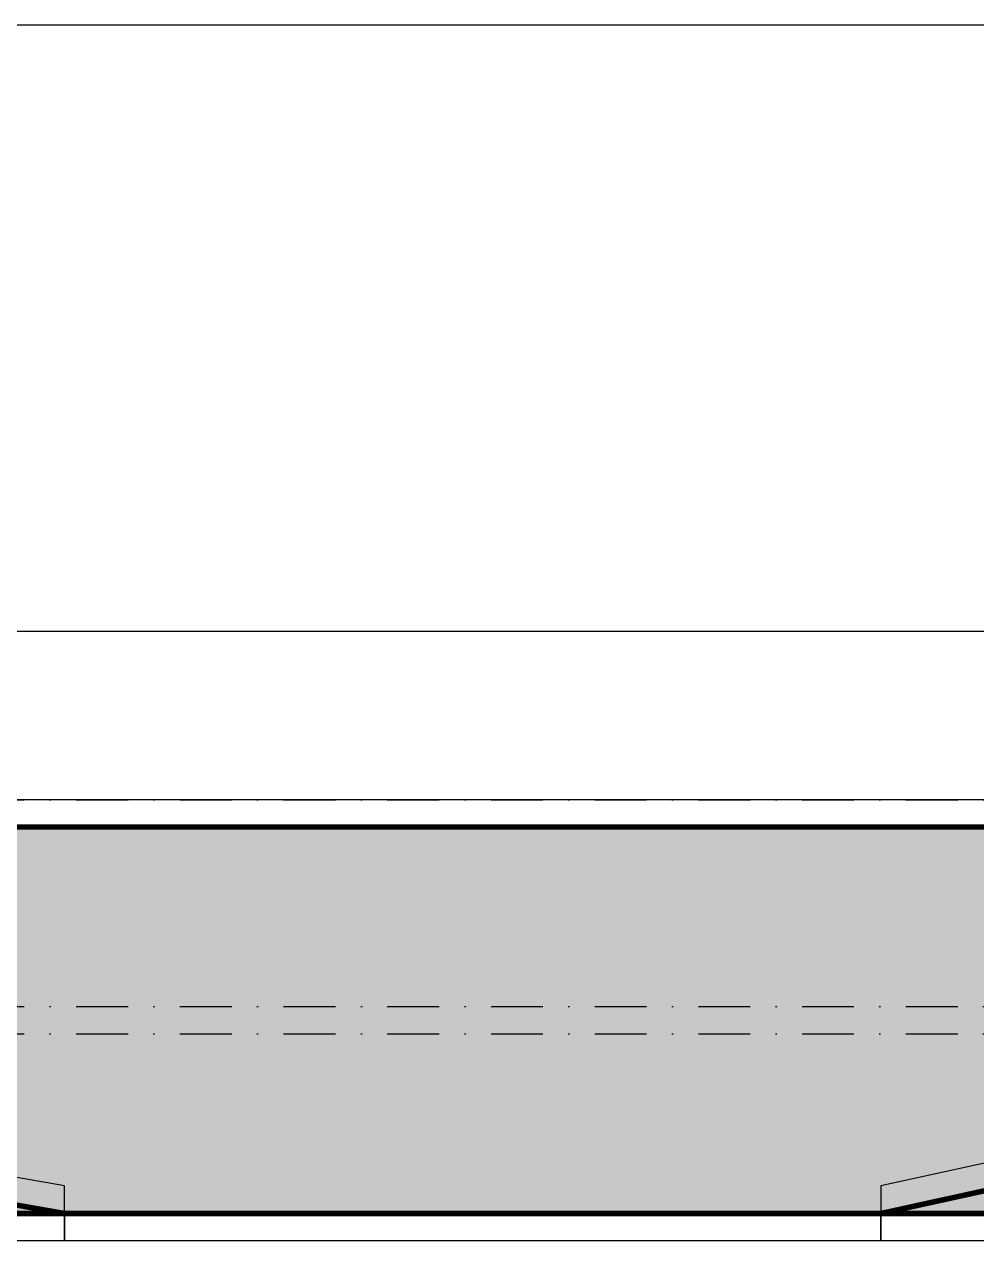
# Model space of a CAD drawing. Header units: millimetres. Extents: x -620 to 116137, y -21481 to 17762.
# Drawn here: x 70320 to 73816, y -14081 to -9535 of the extents above; entities that cross this region are included whole.
import ezdxf
from ezdxf.xclip import XClip

# ---------------------------------------------------------------- set-up
doc = ezdxf.new("R2010")
doc.units = ezdxf.units.MM
doc.header["$LTSCALE"] = 150
doc.header["$XCLIPFRAME"] = 2
doc.linetypes.add('DASHDOT', pattern=[25.4, 12.7, -6.35, 0, -6.35])
doc.layers.add('ad-Elevation 10', color=8, linetype='Continuous')
doc.layers.add('ad-Wall hatch', color=8, linetype='Continuous')
for name, color, linetype, true_color in [('ad-Primary Roof', 5, 'Continuous', 0x0000ff), ('ad-Ridge', 7, 'Continuous', 0xa56752), ('ad-Secondary Roof', 6, 'Continuous', 0xff00ff)]:
    doc.layers.add(name, color=color, linetype=linetype, true_color=true_color)

# ---------------------------------------------------------------- blocks, each defined once
blk = doc.blocks.new('$ZCDB_AUDIT_GENERATED_1C4403')
at = {"layer": 'ad-Elevation 10', "linetype": 'DASHDOT', "ltscale": 0.1}
for points in [[(-27431.1, 4570), (0, 4570)], [(-27431.1, 4470), (-2459.8, 4470), (-2319.6, 4127), (0, 4127)], [(-27431.1, 3810), (0, 3810)], [(-27431.1, 3710), (-2459.8, 3710), (-2319.6, 3367), (0, 3367)], [(-27431.1, 3050), (0, 3050)]]:
    blk.add_lwpolyline(points, dxfattribs=at)
blk = doc.blocks.new('zw$51FB')
at = {"layer": 'ad-Wall hatch', "transparency": 33554610}
h = blk.add_hatch(dxfattribs=at)
h.set_pattern_fill('AR-BRSTD', color=256)
h.set_pattern_definition([(360, (-16265, -8e-11), (2e-14, 67.7418), []), (90, (-16265, -8e-11), (-101.6, 67.7418), [67.7418, -67.7418])])
h.paths.add_polyline_path([(-16265, 0), (-11365, 1420), (-3850, 1420), (1050, 0)])
h.paths.add_polyline_path([(-15965, 0), (-12195, 660), (-8425, 0)], flags=17)
h.paths.add_polyline_path([(-5425, 0), (-2412.5, 660), (600, 0)], flags=17)
h = blk.add_hatch(dxfattribs=at)
h.set_pattern_fill('AR-BRSTD', color=256)
h.set_pattern_definition([(360, (-15965, -8e-11), (2e-14, 67.7418), []), (90, (-15965, -8e-11), (-101.6, 67.7418), [67.7418, -67.7418])])
h.paths.add_polyline_path([(-15965, 0), (-12195, 660), (-8425, 0)])
h.paths.add_polyline_path([(-5425, 0), (-2412.5, 660), (600, 0)])
at = {"elevation": 0}
blk.add_lwpolyline([(-15965, 0), (-8425, 0), (-8425, -100), (-15965, -100)], close=True, dxfattribs=at)
blk.add_lwpolyline([(-5425, 0), (600, 0), (600, -100), (-5425, -100)], close=True)
at = {"layer": 'ad-Elevation 10', "elevation": 0}
blk.add_lwpolyline([(-8425, 0), (-5425, 0), (-5425, -100), (-8425, -100)], close=True, dxfattribs=at)
at = {"layer": 'ad-Primary Roof', "const_width": 20}
blk.add_lwpolyline([(-16265, 0), (-11365, 1420), (-3850, 1420), (1050, 0)], close=True, dxfattribs=at)
at = {"layer": 'ad-Ridge'}
for points in [[(1050, 0), (1050, 103.4), (-3850, 1520), (-11365, 1520), (-16265, 103.4), (-16265, 0), (-11365, 1420), (-3850, 1420)], [(-5425, 0), (-2412.5, 658.3), (600, 0), (600, 101.7), (-2412.5, 760), (-5425, 101.7)]]:
    blk.add_lwpolyline(points, close=True, dxfattribs=at)
at = {"layer": 'ad-Ridge', "elevation": 0}
blk.add_lwpolyline([(-15965, 0), (-12195, 658.3), (-8425, 0), (-8425, 101.7), (-12195, 760), (-15965, 101.7)], close=True, dxfattribs=at)
at = {"layer": 'ad-Secondary Roof', "const_width": 20, "elevation": 0}
blk.add_lwpolyline([(-15965, 0), (-12195, 660), (-8425, 0)], close=True, dxfattribs=at)
at = {"layer": 'ad-Secondary Roof', "const_width": 20}
blk.add_lwpolyline([(-5425, 0), (-2412.5, 660), (600, 0)], close=True, dxfattribs=at)

msp = doc.modelspace()

# ---------------------------------------------------------------- linework, layer by layer
msp.add_lwpolyline([(58068.4, -9535.3), (87102.5, -9535.3), (87102.5, -21480.7), (58068.4, -21480.7)], close=True)

# ---------------------------------------------------------------- block references
ref = msp.add_blockref('$ZCDB_AUDIT_GENERATED_1C4403', (84348.3, -16952.2))
XClip(ref).set_block_clipping_path([(-23748.3626878429, -2140.6281090205), (349.01197073, 5188.3683916222)])
msp.add_blockref('zw$51FB', (78890.6, -13902.2))

doc.saveas('drawing.dxf')
